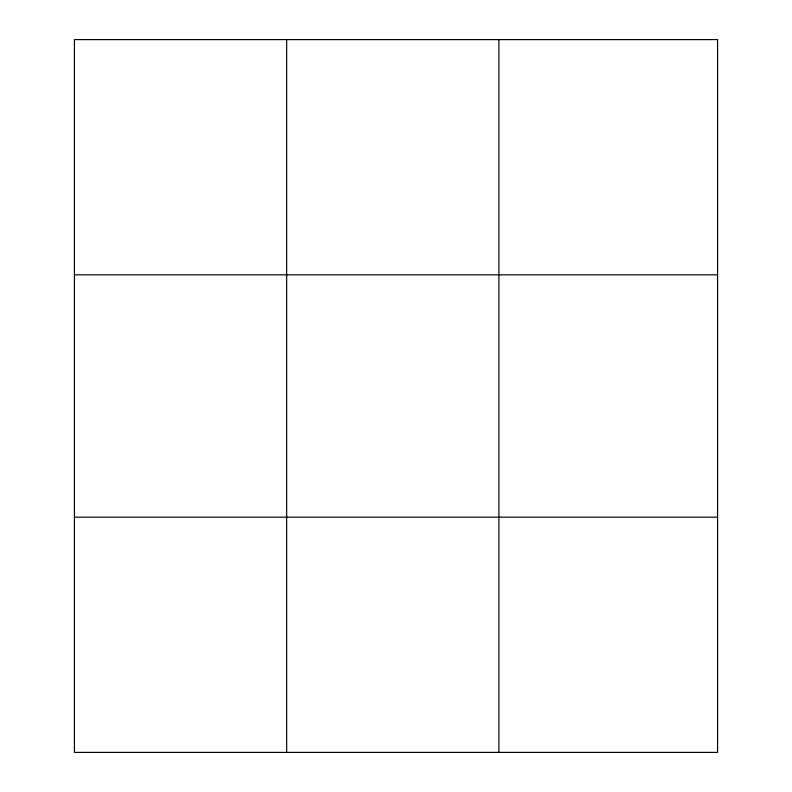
<?xml version="1.0" encoding="UTF-8"?>
<svg xmlns="http://www.w3.org/2000/svg" width="792" height="792" viewBox="0 0 792 792"><rect width="100%" height="100%" fill="white"/><g stroke="black" fill="none" stroke-linecap="round" stroke-linejoin="round"><path stroke-width="1.19" d="M286.664 752.4L286.664 39.6M498.901 752.4L498.901 39.6M74.428 274.824L717.572 274.824M74.428 517.176L717.572 517.176M717.572 39.6L717.572 752.4L74.428 752.4L74.428 39.6L717.572 39.6"/></g></svg>
